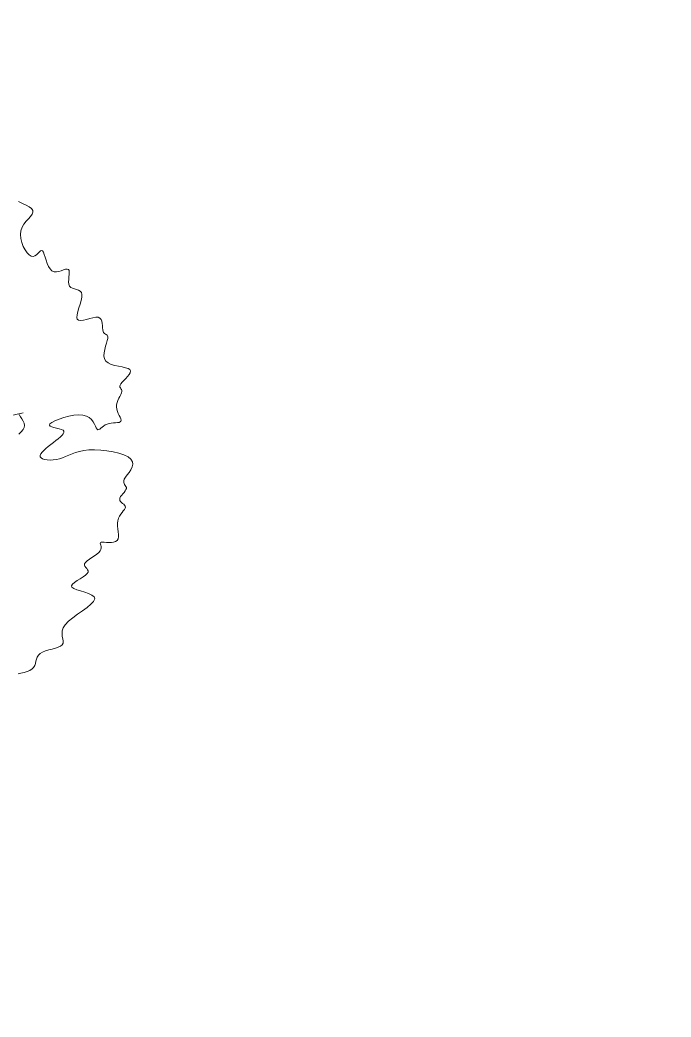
# Model space of a CAD drawing. Extents: x 2080 to 102399, y 2071 to 93424.
# Drawn here: x 81997.3 to 82070.8, y 85784.5 to 85897.2 of the extents above; entities that cross this region are included whole.
import ezdxf

# ---------------------------------------------------------------- set-up
doc = ezdxf.new("R2010")
doc.units = 0
doc.header["$LTSCALE"] = 20
doc.header["$MEASUREMENT"] = 0
doc.layers.add('casuanut tree', color=100, linetype='Continuous', lineweight=5)
doc.layers.add('road', color=2, linetype='Continuous')

# ---------------------------------------------------------------- blocks, each defined once
blk = doc.blocks.new('tr')
at = {"layer": 'casuanut tree'}
blk.add_line((0.3639, -0.1163), (0.7017, -0.1163), dxfattribs=at)
for points in [[(0.5187, -0.8431), (0.5273, -0.843), (0.5364, -0.8428), (0.5454, -0.8422), (0.5538, -0.841), (0.5609, -0.8386), (0.5664, -0.8351), (0.5706, -0.8304), (0.5739, -0.8251), (0.5768, -0.8195), (0.5798, -0.8138), (0.5833, -0.8085), (0.5877, -0.8039), (0.5936, -0.8003), (0.6012, -0.798), (0.6102, -0.7967), (0.6199, -0.796), (0.6299, -0.7957), (0.6396, -0.7953), (0.6484, -0.7945), (0.6557, -0.7929), (0.6611, -0.7902), (0.6642, -0.7861), (0.6656, -0.7808), (0.666, -0.7745), (0.6663, -0.7674), (0.6674, -0.7597), (0.6698, -0.7518), (0.6746, -0.7439), (0.6825, -0.7361), (0.694, -0.7287), (0.7081, -0.7216), (0.7238, -0.7149), (0.7397, -0.7083), (0.7546, -0.702), (0.7674, -0.6957), (0.7768, -0.6894), (0.7816, -0.6831), (0.781, -0.6768), (0.776, -0.6704), (0.7678, -0.664), (0.7577, -0.6578), (0.7471, -0.6518), (0.7373, -0.6461), (0.7296, -0.6407), (0.7253, -0.6358), (0.7254, -0.6314), (0.7293, -0.6274), (0.736, -0.6238), (0.7445, -0.6205), (0.7538, -0.6172), (0.763, -0.6141), (0.7711, -0.6109), (0.7771, -0.6076), (0.7803, -0.6042), (0.7812, -0.6005), (0.7804, -0.5968), (0.7787, -0.593), (0.7766, -0.5892), (0.7751, -0.5855), (0.7746, -0.5818), (0.776, -0.5783), (0.7797, -0.5751), (0.7853, -0.5719), (0.7924, -0.5689), (0.8002, -0.5658), (0.8082, -0.5627), (0.8159, -0.5595), (0.8226, -0.5561), (0.8278, -0.5524), (0.831, -0.5485), (0.8327, -0.5444), (0.8331, -0.5405), (0.833, -0.5368), (0.8327, -0.5336), (0.8327, -0.531), (0.8335, -0.5294), (0.8357, -0.5288), (0.8394, -0.5293), (0.8446, -0.5307), (0.8508, -0.5326), (0.8575, -0.5345), (0.8644, -0.5361), (0.871, -0.5368), (0.8769, -0.5364), (0.8818, -0.5344), (0.8854, -0.5305), (0.8878, -0.525), (0.8893, -0.5182), (0.8904, -0.5106), (0.8913, -0.5025), (0.8924, -0.4943), (0.894, -0.4864), (0.8965, -0.4792), (0.8999, -0.4729), (0.9042, -0.4676), (0.909, -0.463), (0.9138, -0.459), (0.9183, -0.4556), (0.9223, -0.4524), (0.9252, -0.4494), (0.9269, -0.4465), (0.9269, -0.4435), (0.9257, -0.4404), (0.9237, -0.4372), (0.9212, -0.434), (0.9188, -0.4307), (0.9167, -0.4273), (0.9155, -0.424), (0.9156, -0.4206), (0.9172, -0.4172), (0.9201, -0.4138), (0.9239, -0.4105), (0.9281, -0.4072), (0.9324, -0.404), (0.9363, -0.4008), (0.9395, -0.3977), (0.9415, -0.3947), (0.9421, -0.3917), (0.9415, -0.3889), (0.9403, -0.3859), (0.939, -0.3828), (0.9379, -0.3795), (0.9377, -0.376), (0.9387, -0.372), (0.9415, -0.3676), (0.9463, -0.3627), (0.9524, -0.3573), (0.9592, -0.3514), (0.9657, -0.3451), (0.9712, -0.3383), (0.9748, -0.3312), (0.9756, -0.3237), (0.973, -0.3158), (0.9663, -0.3076), (0.9561, -0.2994), (0.943, -0.2914), (0.9279, -0.2838), (0.9114, -0.2769), (0.8943, -0.2709), (0.8775, -0.2662), (0.8616, -0.2628), (0.8472, -0.2611), (0.8342, -0.2607), (0.8225, -0.2613), (0.8117, -0.2627), (0.8017, -0.2644), (0.7922, -0.2662), (0.783, -0.2676), (0.7737, -0.2685), (0.7644, -0.2684), (0.7552, -0.2675), (0.7464, -0.2659), (0.7384, -0.2637), (0.7315, -0.2609), (0.7261, -0.2577), (0.7224, -0.2542), (0.7208, -0.2504), (0.7216, -0.2466), (0.7244, -0.2426), (0.729, -0.2387), (0.735, -0.2347), (0.7422, -0.2306), (0.7501, -0.2267), (0.7585, -0.2227), (0.767, -0.2189), (0.7753, -0.2151), (0.783, -0.2115), (0.79, -0.2079), (0.7958, -0.2044), (0.8002, -0.2009), (0.8029, -0.1975), (0.8036, -0.1941), (0.8019, -0.1907), (0.7978, -0.1873), (0.7919, -0.184), (0.7851, -0.1806), (0.7784, -0.1773), (0.7725, -0.1741), (0.7685, -0.1709), (0.7671, -0.1678), (0.7692, -0.1648), (0.7755, -0.1619), (0.7853, -0.1593), (0.7978, -0.1573), (0.8119, -0.1559), (0.8268, -0.1554), (0.8416, -0.1561), (0.8554, -0.158), (0.8672, -0.1614), (0.8764, -0.1664), (0.8832, -0.1726), (0.888, -0.1796), (0.8913, -0.1869), (0.8934, -0.194), (0.8949, -0.2005), (0.8961, -0.206), (0.8976, -0.2099), (0.8996, -0.2119), (0.9022, -0.2123), (0.9054, -0.2114), (0.9091, -0.2097), (0.9134, -0.2075), (0.9182, -0.2053), (0.9234, -0.2033), (0.9291, -0.202), (0.9352, -0.2016), (0.9415, -0.202), (0.9477, -0.2028), (0.9536, -0.2038), (0.959, -0.2046), (0.9636, -0.205), (0.9673, -0.2046), (0.9697, -0.2031), (0.9707, -0.2003), (0.9706, -0.1964), (0.9697, -0.1915), (0.9684, -0.1859), (0.967, -0.1798), (0.966, -0.1733), (0.9656, -0.1667), (0.9663, -0.1603), (0.9682, -0.1541), (0.9711, -0.1483), (0.9747, -0.1428), (0.9787, -0.1376), (0.9826, -0.1328), (0.9862, -0.1284), (0.9892, -0.1244), (0.991, -0.1208), (0.9917, -0.1177), (0.9914, -0.1148), (0.9906, -0.1121), (0.9896, -0.1096), (0.989, -0.107), (0.9891, -0.1044), (0.9904, -0.1015), (0.9933, -0.0983), (0.998, -0.0947), (1.004, -0.0908), (1.0106, -0.0866), (1.0171, -0.0822), (1.0228, -0.0778), (1.027, -0.0733), (1.0291, -0.0688), (1.0282, -0.0645), (1.024, -0.0604), (1.0171, -0.0563), (1.0083, -0.0521), (0.9985, -0.0477), (0.9885, -0.043), (0.9793, -0.0377), (0.9716, -0.0318), (0.9663, -0.0251), (0.964, -0.0175), (0.9644, -0.0092), (0.9667, -0.0006), (0.9705, 0.008), (0.975, 0.0164), (0.9796, 0.0242), (0.9836, 0.0312), (0.9865, 0.0369), (0.9878, 0.0413), (0.9877, 0.0446), (0.9865, 0.047), (0.9846, 0.049), (0.9824, 0.0509), (0.9802, 0.0531), (0.9785, 0.0558), (0.9775, 0.0595), (0.9776, 0.0642), (0.9784, 0.0699), (0.9795, 0.0762), (0.9803, 0.0826), (0.9806, 0.0887), (0.9798, 0.0943), (0.9774, 0.099), (0.973, 0.1023), (0.9664, 0.104), (0.9582, 0.1046), (0.9489, 0.1045), (0.9394, 0.1041), (0.9304, 0.104), (0.9225, 0.1046), (0.9166, 0.1065), (0.9134, 0.1102), (0.9132, 0.1158), (0.9157, 0.1232), (0.92, 0.1319), (0.9255, 0.1413), (0.9312, 0.151), (0.9365, 0.1604), (0.9405, 0.1691), (0.9426, 0.1766), (0.9422, 0.1826), (0.9396, 0.1873), (0.9355, 0.191), (0.9305, 0.1941), (0.9252, 0.197), (0.9201, 0.2001), (0.916, 0.2037), (0.9134, 0.2082), (0.9126, 0.2138), (0.9135, 0.2203), (0.9154, 0.2273), (0.9177, 0.2344), (0.92, 0.2411), (0.9217, 0.2472), (0.9223, 0.2521), (0.9212, 0.2555), (0.9181, 0.2572), (0.9132, 0.2575), (0.9071, 0.2571), (0.9001, 0.2564), (0.8929, 0.256), (0.8858, 0.2565), (0.8793, 0.2584), (0.8739, 0.2623), (0.87, 0.2685), (0.8674, 0.2766), (0.8657, 0.2858), (0.8647, 0.2954), (0.8639, 0.3047), (0.8632, 0.3131), (0.8621, 0.3199), (0.8604, 0.3243), (0.8579, 0.3258), (0.8545, 0.3251), (0.8505, 0.3229), (0.8459, 0.3199), (0.841, 0.317), (0.8359, 0.3149), (0.8307, 0.3144), (0.8255, 0.3164), (0.8206, 0.3212), (0.8162, 0.3287), (0.8124, 0.3381), (0.8096, 0.3489), (0.8081, 0.3605), (0.808, 0.3723), (0.8096, 0.3837), (0.8131, 0.3941), (0.8188, 0.4031), (0.8259, 0.4107), (0.8338, 0.4173), (0.8417, 0.4231), (0.849, 0.4284), (0.8548, 0.4334), (0.8585, 0.4384), (0.8593, 0.4437), (0.8568, 0.4495), (0.8514, 0.4557), (0.8439, 0.4625), (0.835, 0.4698), (0.8253, 0.4775)], [(0.6891, -0.1184), (0.6914, -0.1256), (0.6939, -0.1327), (0.6961, -0.1395), (0.6973, -0.1461), (0.6971, -0.1523), (0.6949, -0.158), (0.6904, -0.1633), (0.6838, -0.1683), (0.6759, -0.1732)]]:
    blk.add_lwpolyline(points, dxfattribs=at)

msp = doc.modelspace()

# ---------------------------------------------------------------- linework, layer by layer
at = {"layer": 'road', "linetype": 'Continuous', "ltscale": 0.5}
msp.add_arc((87798.245, 81071.745), 7279.638, 132.9270225, 142.8139256, dxfattribs=at)

# ---------------------------------------------------------------- block references
at = {"layer": 'casuanut tree', "linetype": 'Continuous', "xscale": 39.3723505157182, "yscale": 39.3723505157182, "zscale": 39.3723505157182, "rotation": 13.01607038379638}
msp.add_blockref('tr', (81969.679, 85851.045), dxfattribs=at)

doc.saveas('drawing.dxf')
